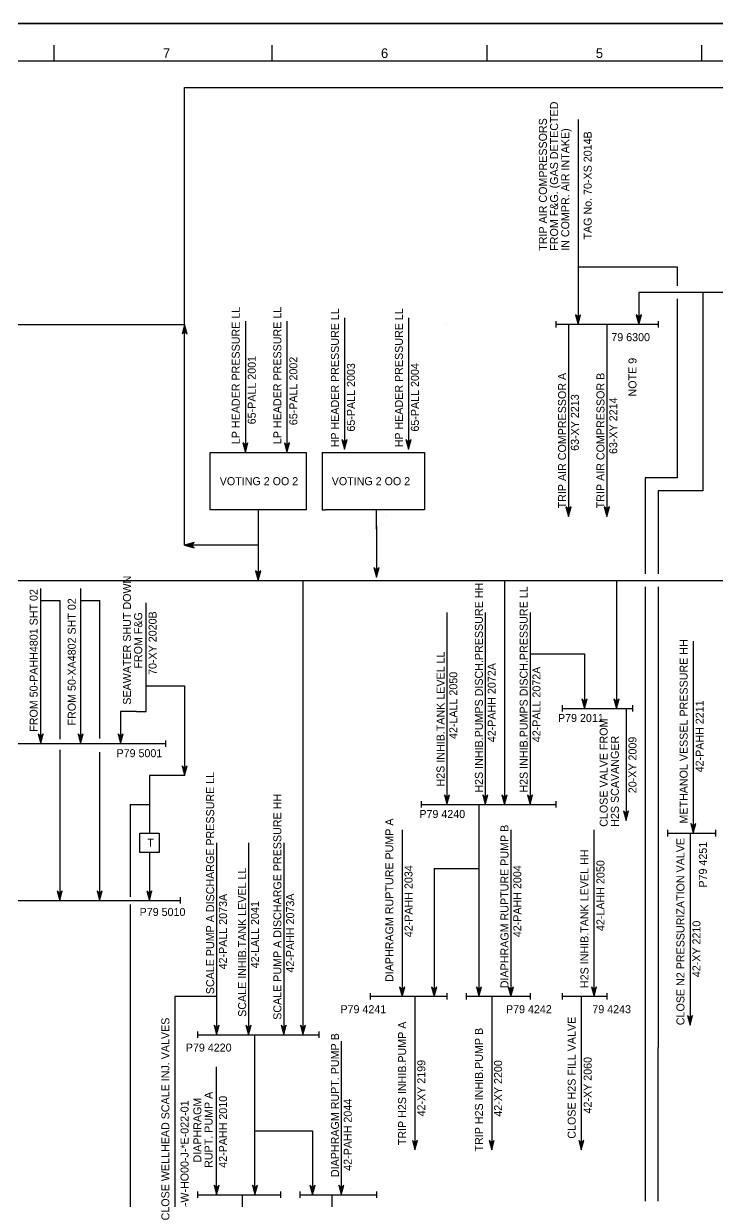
# Model space of a CAD drawing. Extents: x 0 to 841, y 0 to 594.
# Drawn here: x 341.7 to 558.6, y 225.9 to 594 of the extents above; entities that cross this region are included whole.
import ezdxf

# ---------------------------------------------------------------- set-up
doc = ezdxf.new("R2010")
doc.units = 0
for name, color, linetype in [('01-LIN-025-A', 7, 'Continuous'), ('09-LIN-050-B', 7, 'Continuous'), ('12-LIN-100-A', 7, 'Continuous'), ('34-TXT-018', 7, 'Continuous')]:
    doc.layers.add(name, color=color, linetype=linetype)

msp = doc.modelspace()

# ---------------------------------------------------------------- linework, layer by layer
at = {"layer": '01-LIN-025-A'}
for p, q in [((351.14, 587.26), (351.14, 582.23)), ((419.3, 587.26), (419.3, 582.23)), ((486.46, 587.26), (486.46, 582.23)), ((553.61, 587.26), (553.61, 582.23)), ((829.26, 582.23), (10.33, 582.23))]:
    msp.add_line(p, q, dxfattribs=at)
at = {"layer": '09-LIN-050-B'}
msp.add_lwpolyline([(0, 0), (841, 0), (841, 594), (0, 594)], close=True, dxfattribs=at)
at = {"layer": '12-LIN-100-A'}
for p, q in [((392, 500), (392, 574)), ((392, 574), (626, 574)), ((515, 564), (515, 508.04)), ((515, 518), (546, 518)), ((546, 518), (546, 512)), ((515, 508.04), (515, 500)), ((574, 510), (534, 510)), ((534, 510), (534, 502)), ((546, 508), (546, 452)), ((554, 510), (554, 510)), ((554, 510), (554, 450)), ((411, 501), (411, 460)), ((424, 501), (424, 460)), ((442, 502), (442, 461)), ((462, 502), (462, 461)), ((508, 501), (508, 499)), ((534, 502), (534, 502)), ((534, 502), (534, 500)), ((540, 501), (540, 499)), ((108, 500), (392, 500)), ((392, 431), (392, 500)), ((474, 500), (474, 500)), ((540, 500), (508, 500)), ((512, 500), (512, 440)), ((524, 500), (524, 440)), ((400, 460), (430, 460)), ((400, 459), (400, 460)), ((400, 442), (400, 459)), ((430, 460), (430, 442)), ((435, 460), (467, 460)), ((435, 460), (435, 442)), ((467, 460), (467, 443)), ((546, 452), (536, 452)), ((536, 452), (536, 422)), ((554, 450), (554, 448)), ((554, 448), (540, 448)), ((540, 448), (540, 422)), ((430, 442), (400, 442)), ((415, 442), (415, 420)), ((435, 442), (436, 442)), ((467, 442), (436, 442)), ((452, 436), (452, 442)), ((467, 443), (467, 442)), ((455, 440), (455, 440)), ((452, 437), (452, 421)), ((415, 431), (392, 431)), ((60, 420), (698, 420)), ((380, 420), (380, 420)), ((429, 420), (429, 278)), ((492, 420), (492, 350)), ((527, 420), (527, 380)), ((528, 420), (528, 420)), ((347, 417.45), (347, 369)), ((359.49, 417.45), (359.49, 369)), ((536, 418), (536, 254)), ((540, 418), (540, 274)), ((346.97, 413.72), (352.97, 413.72)), ((352.97, 413.72), (352.97, 370.41)), ((359.61, 413.72), (365.61, 413.72)), ((365.46, 413.72), (365.46, 370.63)), ((380, 379), (380, 413)), ((474, 410), (474, 350)), ((486, 410), (486, 350)), ((500, 410), (500, 350)), ((551, 401), (551, 341)), ((500, 397), (517, 397)), ((517, 397), (517, 380)), ((380, 387), (392, 387)), ((392, 387), (392, 359)), ((510, 381), (510, 379)), ((510, 380), (532, 380)), ((530, 380), (530, 345)), ((532, 381), (532, 379)), ((377, 379), (372, 379)), ((372, 379), (372, 369)), ((377, 379), (380, 379)), ((328, 369), (374, 369)), ((374, 369), (386, 369)), ((386, 370), (386, 368)), ((352.97, 367), (352.97, 320)), ((365.46, 366.35), (365.46, 320)), ((392, 359), (381.01, 359)), ((382.01, 359), (381.01, 359)), ((381.01, 359), (381.01, 341)), ((375, 350), (381.01, 350)), ((375, 350), (375, 321.1)), ((466, 351), (466, 349)), ((466, 350), (508, 350)), ((484, 350), (484, 290)), ((508, 351), (508, 349)), ((378.01, 341), (384.01, 341)), ((378.01, 335), (378.01, 341)), ((378.01, 341), (384.01, 341)), ((378.01, 335), (378.01, 341)), ((384.01, 341), (384.01, 335)), ((384.01, 341), (384.01, 335)), ((460, 342), (460, 290)), ((494, 342), (494, 290)), ((520, 290), (520, 342)), ((543, 342), (543, 340)), ((543, 341), (558, 341)), ((550, 341), (550, 281)), ((558, 342), (558, 340)), ((384.01, 335), (378.01, 335)), ((384.01, 335), (378.01, 335)), ((381.01, 335), (381.01, 320)), ((402, 338), (402, 278)), ((412, 338), (412, 278)), ((423, 338), (423, 278)), ((470, 330), (470, 290)), ((470, 330), (484, 330)), ((390.66, 321), (390.66, 319)), ((310, 320), (390.66, 320)), ((375, 318.7), (375, 216)), ((450, 291), (450, 289)), ((474, 291), (474, 289)), ((480, 291), (480, 289)), ((500, 291), (500, 289)), ((510, 291), (510, 289)), ((524, 291), (524, 289)), ((402, 290), (389, 290)), ((389, 290), (389, 207)), ((474, 290), (450, 290)), ((460, 290), (460, 290)), ((464, 290), (464, 242)), ((500, 290), (480, 290)), ((488, 290), (488, 290)), ((488, 290), (488, 242)), ((524, 290), (510, 290)), ((516, 290), (516, 242)), ((396, 279), (396, 277)), ((396, 278), (434, 278)), ((402, 278), (402, 278)), ((414, 278), (414, 278)), ((414, 228), (414, 278)), ((434, 279), (434, 277)), ((441, 276), (441, 228)), ((540, 252), (540, 274)), ((402, 228), (402, 268)), ((536, 254), (536, 230)), ((540, 226), (540, 252)), ((414, 248), (432, 248)), ((432, 248), (432, 228)), ((402, 232), (402, 232)), ((396, 229), (396, 227)), ((402, 230), (402, 230)), ((414, 230), (414, 230)), ((422, 229), (422, 227)), ((428, 229), (428, 227)), ((444, 230), (444, 230)), ((452, 229), (452, 227)), ((536, 230), (536, 226)), ((396, 228), (422, 228)), ((410, 228), (410, 180)), ((428, 228), (452, 228)), ((438, 228), (438, 180))]:
    msp.add_line(p, q, dxfattribs=at)
msp.add_lwpolyline([(0, 594), (841, 594), (841, 0), (0, 0)], close=True, dxfattribs=at)
at = {"layer": '34-TXT-018'}
for p, q in [((515, 502.2), (514.2, 503)), ((514.2, 503), (515, 500)), ((515, 502), (514.4, 502.6)), ((514.4, 502.6), (515, 500.4)), ((515, 501.8), (514.6, 502.2)), ((514.6, 502.2), (515, 500.8)), ((515, 501.6), (514.8, 501.8)), ((514.8, 501.8), (515, 501.2)), ((515, 500), (515.8, 503)), ((515.8, 503), (515, 502.2)), ((515, 500.4), (515.6, 502.6)), ((515.6, 502.6), (515, 502)), ((515, 500.8), (515.4, 502.2)), ((515.4, 502.2), (515, 501.8)), ((515, 501.2), (515.2, 501.8)), ((515.2, 501.8), (515, 501.6)), ((534, 502.2), (533.2, 503)), ((533.2, 503), (534, 500)), ((534, 502), (533.4, 502.6)), ((533.4, 502.6), (534, 500.4)), ((534, 501.8), (533.6, 502.2)), ((533.6, 502.2), (534, 500.8)), ((534, 501.6), (533.8, 501.8)), ((533.8, 501.8), (534, 501.2)), ((534, 500), (534.8, 503)), ((534.8, 503), (534, 502.2)), ((534, 500.4), (534.6, 502.6)), ((534.6, 502.6), (534, 502)), ((534, 500.8), (534.4, 502.2)), ((534.4, 502.2), (534, 501.8)), ((534, 501.2), (534.2, 501.8)), ((534.2, 501.8), (534, 501.6)), ((392, 500), (391.2, 497)), ((391.2, 497), (392, 497.8)), ((392, 499.6), (391.4, 497.4)), ((391.4, 497.4), (392, 498)), ((392, 499.2), (391.6, 497.8)), ((391.6, 497.8), (392, 498.2)), ((392, 498.8), (391.8, 498.2)), ((391.8, 498.2), (392, 498.4)), ((392.8, 497), (392, 500)), ((392.6, 497.4), (392, 499.6)), ((392.4, 497.8), (392, 499.2)), ((392.2, 498.2), (392, 498.8)), ((392, 498.4), (392.2, 498.2)), ((392, 498.2), (392.4, 497.8)), ((392, 498), (392.6, 497.4)), ((392, 497.8), (392.8, 497)), ((442, 463.2), (441.2, 464)), ((441.2, 464), (442, 461)), ((442, 461), (442.8, 464)), ((442.8, 464), (442, 463.2)), ((462, 463.2), (461.2, 464)), ((461.2, 464), (462, 461)), ((462, 461), (462.8, 464)), ((462.8, 464), (462, 463.2)), ((411, 462.2), (410.2, 463)), ((410.2, 463), (411, 460)), ((411, 462), (410.4, 462.6)), ((410.4, 462.6), (411, 460.4)), ((411, 461.8), (410.6, 462.2)), ((410.6, 462.2), (411, 460.8)), ((411, 461.6), (410.8, 461.8)), ((410.8, 461.8), (411, 461.2)), ((411, 460), (411.8, 463)), ((411.8, 463), (411, 462.2)), ((411, 460.4), (411.6, 462.6)), ((411.6, 462.6), (411, 462)), ((411, 460.8), (411.4, 462.2)), ((411.4, 462.2), (411, 461.8)), ((411, 461.2), (411.2, 461.8)), ((411.2, 461.8), (411, 461.6)), ((424, 462.2), (423.2, 463)), ((423.2, 463), (424, 460)), ((424, 462), (423.4, 462.6)), ((423.4, 462.6), (424, 460.4)), ((424, 461.8), (423.6, 462.2)), ((423.6, 462.2), (424, 460.8)), ((424, 461.6), (423.8, 461.8)), ((423.8, 461.8), (424, 461.2)), ((424, 460), (424.8, 463)), ((424.8, 463), (424, 462.2)), ((424, 460.4), (424.6, 462.6)), ((424.6, 462.6), (424, 462)), ((424, 460.8), (424.4, 462.2)), ((424.4, 462.2), (424, 461.8)), ((424, 461.2), (424.2, 461.8)), ((424.2, 461.8), (424, 461.6)), ((442, 463), (441.4, 463.6)), ((441.4, 463.6), (442, 461.4)), ((442, 462.8), (441.6, 463.2)), ((441.6, 463.2), (442, 461.8)), ((442, 462.6), (441.8, 462.8)), ((441.8, 462.8), (442, 462.2)), ((442, 461.4), (442.6, 463.6)), ((442.6, 463.6), (442, 463)), ((442, 461.8), (442.4, 463.2)), ((442.4, 463.2), (442, 462.8)), ((442, 462.2), (442.2, 462.8)), ((442.2, 462.8), (442, 462.6)), ((462, 463), (461.4, 463.6)), ((461.4, 463.6), (462, 461.4)), ((462, 462.8), (461.6, 463.2)), ((461.6, 463.2), (462, 461.8)), ((462, 462.6), (461.8, 462.8)), ((461.8, 462.8), (462, 462.2)), ((462, 461.4), (462.6, 463.6)), ((462.6, 463.6), (462, 463)), ((462, 461.8), (462.4, 463.2)), ((462.4, 463.2), (462, 462.8)), ((462, 462.2), (462.2, 462.8)), ((462.2, 462.8), (462, 462.6)), ((512, 442.2), (511.2, 443)), ((511.2, 443), (512, 440)), ((512, 442), (511.4, 442.6)), ((511.4, 442.6), (512, 440.4)), ((512, 441.8), (511.6, 442.2)), ((511.6, 442.2), (512, 440.8)), ((512, 441.6), (511.8, 441.8)), ((511.8, 441.8), (512, 441.2)), ((512, 440), (512.8, 443)), ((512.8, 443), (512, 442.2)), ((512, 440.4), (512.6, 442.6)), ((512.6, 442.6), (512, 442)), ((512, 440.8), (512.4, 442.2)), ((512.4, 442.2), (512, 441.8)), ((512, 441.2), (512.2, 441.8)), ((512.2, 441.8), (512, 441.6)), ((524, 442.2), (523.2, 443)), ((523.2, 443), (524, 440)), ((524, 442), (523.4, 442.6)), ((523.4, 442.6), (524, 440.4)), ((524, 441.8), (523.6, 442.2)), ((523.6, 442.2), (524, 440.8)), ((524, 441.6), (523.8, 441.8)), ((523.8, 441.8), (524, 441.2)), ((524, 440), (524.8, 443)), ((524.8, 443), (524, 442.2)), ((524, 440.4), (524.6, 442.6)), ((524.6, 442.6), (524, 442)), ((524, 440.8), (524.4, 442.2)), ((524.4, 442.2), (524, 441.8)), ((524, 441.2), (524.2, 441.8)), ((524.2, 441.8), (524, 441.6)), ((395, 431.8), (392, 431)), ((392, 431), (395, 430.2)), ((394.6, 431.6), (392.4, 431)), ((392.4, 431), (394.6, 430.4)), ((394.2, 431.4), (392.8, 431)), ((392.8, 431), (394.2, 430.6)), ((393.8, 431.2), (393.2, 431)), ((393.2, 431), (393.8, 430.8)), ((393.6, 431), (393.8, 431.2)), ((393.8, 430.8), (393.6, 431)), ((393.8, 431), (394.2, 431.4)), ((394.2, 430.6), (393.8, 431)), ((394, 431), (394.6, 431.6)), ((394.6, 430.4), (394, 431)), ((394.2, 431), (395, 431.8)), ((395, 430.2), (394.2, 431)), ((452, 423.2), (451.2, 424)), ((451.2, 424), (452, 421)), ((452, 423), (451.4, 423.6)), ((451.4, 423.6), (452, 421.4)), ((452, 421), (452.8, 424)), ((452.8, 424), (452, 423.2)), ((452, 421.4), (452.6, 423.6)), ((452.6, 423.6), (452, 423)), ((415, 422.2), (414.2, 423)), ((414.2, 423), (415, 420)), ((415, 422), (414.4, 422.6)), ((414.4, 422.6), (415, 420.4)), ((415, 421.8), (414.6, 422.2)), ((414.6, 422.2), (415, 420.8)), ((415, 421.6), (414.8, 421.8)), ((414.8, 421.8), (415, 421.2)), ((415, 420), (415.8, 423)), ((415.8, 423), (415, 422.2)), ((415, 420.4), (415.6, 422.6)), ((415.6, 422.6), (415, 422)), ((415, 420.8), (415.4, 422.2)), ((415.4, 422.2), (415, 421.8)), ((415, 421.2), (415.2, 421.8)), ((415.2, 421.8), (415, 421.6)), ((452, 422.8), (451.6, 423.2)), ((451.6, 423.2), (452, 421.8)), ((452, 422.6), (451.8, 422.8)), ((451.8, 422.8), (452, 422.2)), ((452, 421.8), (452.4, 423.2)), ((452.4, 423.2), (452, 422.8)), ((452, 422.2), (452.2, 422.8)), ((452.2, 422.8), (452, 422.6)), ((517, 382.2), (516.2, 383)), ((516.2, 383), (517, 380)), ((517, 380), (517.8, 383)), ((517.8, 383), (517, 382.2)), ((527, 382.2), (526.2, 383)), ((526.2, 383), (527, 380)), ((527, 380), (527.8, 383)), ((527.8, 383), (527, 382.2)), ((517, 382), (516.4, 382.6)), ((516.4, 382.6), (517, 380.4)), ((517, 381.8), (516.6, 382.2)), ((516.6, 382.2), (517, 380.8)), ((517, 381.6), (516.8, 381.8)), ((516.8, 381.8), (517, 381.2)), ((517, 380.4), (517.6, 382.6)), ((517.6, 382.6), (517, 382)), ((517, 380.8), (517.4, 382.2)), ((517.4, 382.2), (517, 381.8)), ((517, 381.2), (517.2, 381.8)), ((517.2, 381.8), (517, 381.6)), ((527, 382), (526.4, 382.6)), ((526.4, 382.6), (527, 380.4)), ((527, 381.8), (526.6, 382.2)), ((526.6, 382.2), (527, 380.8)), ((527, 381.6), (526.8, 381.8)), ((526.8, 381.8), (527, 381.2)), ((527, 380.4), (527.6, 382.6)), ((527.6, 382.6), (527, 382)), ((527, 380.8), (527.4, 382.2)), ((527.4, 382.2), (527, 381.8)), ((527, 381.2), (527.2, 381.8)), ((527.2, 381.8), (527, 381.6)), ((347.03, 371.23), (346.23, 372.03)), ((346.23, 372.03), (347.03, 369.03)), ((347.03, 369.03), (347.83, 372.03)), ((347.83, 372.03), (347.03, 371.23)), ((359.49, 371.23), (358.69, 372.03)), ((358.69, 372.03), (359.49, 369.03)), ((359.49, 369.03), (360.29, 372.03)), ((360.29, 372.03), (359.49, 371.23)), ((372, 371.2), (371.2, 372)), ((371.2, 372), (372, 369)), ((372, 369), (372.8, 372)), ((372.8, 372), (372, 371.2)), ((347.03, 371.03), (346.43, 371.63)), ((346.43, 371.63), (347.03, 369.43)), ((347.03, 370.83), (346.63, 371.23)), ((346.63, 371.23), (347.03, 369.83)), ((347.03, 370.63), (346.83, 370.83)), ((346.83, 370.83), (347.03, 370.23)), ((347.03, 369.43), (347.63, 371.63)), ((347.63, 371.63), (347.03, 371.03)), ((347.03, 369.83), (347.43, 371.23)), ((347.43, 371.23), (347.03, 370.83)), ((347.03, 370.23), (347.23, 370.83)), ((347.23, 370.83), (347.03, 370.63)), ((359.49, 371.03), (358.89, 371.63)), ((358.89, 371.63), (359.49, 369.43)), ((359.49, 370.83), (359.09, 371.23)), ((359.09, 371.23), (359.49, 369.83)), ((359.49, 370.63), (359.29, 370.83)), ((359.29, 370.83), (359.49, 370.23)), ((359.49, 369.43), (360.09, 371.63)), ((360.09, 371.63), (359.49, 371.03)), ((359.49, 369.83), (359.89, 371.23)), ((359.89, 371.23), (359.49, 370.83)), ((359.49, 370.23), (359.69, 370.83)), ((359.69, 370.83), (359.49, 370.63)), ((372, 371), (371.4, 371.6)), ((371.4, 371.6), (372, 369.4)), ((372, 370.8), (371.6, 371.2)), ((371.6, 371.2), (372, 369.8)), ((372, 370.6), (371.8, 370.8)), ((371.8, 370.8), (372, 370.2)), ((372, 369.4), (372.6, 371.6)), ((372.6, 371.6), (372, 371)), ((372, 369.8), (372.4, 371.2)), ((372.4, 371.2), (372, 370.8)), ((372, 370.2), (372.2, 370.8)), ((372.2, 370.8), (372, 370.6)), ((392, 361.2), (391.2, 362)), ((391.2, 362), (392, 359)), ((392, 361), (391.4, 361.6)), ((391.4, 361.6), (392, 359.4)), ((392, 360.8), (391.6, 361.2)), ((391.6, 361.2), (392, 359.8)), ((392, 360.6), (391.8, 360.8)), ((391.8, 360.8), (392, 360.2)), ((392, 359), (392.8, 362)), ((392.8, 362), (392, 361.2)), ((392, 359.4), (392.6, 361.6)), ((392.6, 361.6), (392, 361)), ((392, 359.8), (392.4, 361.2)), ((392.4, 361.2), (392, 360.8)), ((392, 360.2), (392.2, 360.8)), ((392.2, 360.8), (392, 360.6)), ((474, 352.2), (473.2, 353)), ((473.2, 353), (474, 350)), ((474, 352), (473.4, 352.6)), ((473.4, 352.6), (474, 350.4)), ((474, 351.8), (473.6, 352.2)), ((473.6, 352.2), (474, 350.8)), ((474, 351.6), (473.8, 351.8)), ((473.8, 351.8), (474, 351.2)), ((474, 350), (474.8, 353)), ((474.8, 353), (474, 352.2)), ((474, 350.4), (474.6, 352.6)), ((474.6, 352.6), (474, 352)), ((474, 350.8), (474.4, 352.2)), ((474.4, 352.2), (474, 351.8)), ((474, 351.2), (474.2, 351.8)), ((474.2, 351.8), (474, 351.6)), ((486, 352.2), (485.2, 353)), ((485.2, 353), (486, 350)), ((486, 352), (485.4, 352.6)), ((485.4, 352.6), (486, 350.4)), ((486, 351.8), (485.6, 352.2)), ((485.6, 352.2), (486, 350.8)), ((486, 351.6), (485.8, 351.8)), ((485.8, 351.8), (486, 351.2)), ((486, 350), (486.8, 353)), ((486.8, 353), (486, 352.2)), ((486, 350.4), (486.6, 352.6)), ((486.6, 352.6), (486, 352)), ((486, 350.8), (486.4, 352.2)), ((486.4, 352.2), (486, 351.8)), ((486, 351.2), (486.2, 351.8)), ((486.2, 351.8), (486, 351.6)), ((492, 352.2), (491.2, 353)), ((491.2, 353), (492, 350)), ((492, 352), (491.4, 352.6)), ((491.4, 352.6), (492, 350.4)), ((492, 351.8), (491.6, 352.2)), ((491.6, 352.2), (492, 350.8)), ((492, 351.6), (491.8, 351.8)), ((491.8, 351.8), (492, 351.2)), ((492, 350), (492.8, 353)), ((492.8, 353), (492, 352.2)), ((492, 350.4), (492.6, 352.6)), ((492.6, 352.6), (492, 352)), ((492, 350.8), (492.4, 352.2)), ((492.4, 352.2), (492, 351.8)), ((492, 351.2), (492.2, 351.8)), ((492.2, 351.8), (492, 351.6)), ((500, 352.2), (499.2, 353)), ((499.2, 353), (500, 350)), ((500, 352), (499.4, 352.6)), ((499.4, 352.6), (500, 350.4)), ((500, 351.8), (499.6, 352.2)), ((499.6, 352.2), (500, 350.8)), ((500, 351.6), (499.8, 351.8)), ((499.8, 351.8), (500, 351.2)), ((500, 350), (500.8, 353)), ((500.8, 353), (500, 352.2)), ((500, 350.4), (500.6, 352.6)), ((500.6, 352.6), (500, 352)), ((500, 350.8), (500.4, 352.2)), ((500.4, 352.2), (500, 351.8)), ((500, 351.2), (500.2, 351.8)), ((500.2, 351.8), (500, 351.6)), ((530, 347.2), (529.2, 348)), ((529.2, 348), (530, 345)), ((530, 347), (529.4, 347.6)), ((529.4, 347.6), (530, 345.4)), ((530, 346.8), (529.6, 347.2)), ((529.6, 347.2), (530, 345.8)), ((530, 346.6), (529.8, 346.8)), ((529.8, 346.8), (530, 346.2)), ((530, 345), (530.8, 348)), ((530.8, 348), (530, 347.2)), ((530, 345.4), (530.6, 347.6)), ((530.6, 347.6), (530, 347)), ((530, 345.8), (530.4, 347.2)), ((530.4, 347.2), (530, 346.8)), ((530, 346.2), (530.2, 346.8)), ((530.2, 346.8), (530, 346.6)), ((551, 343.2), (550.2, 344)), ((550.2, 344), (551, 341)), ((551, 343), (550.4, 343.6)), ((550.4, 343.6), (551, 341.4)), ((551, 342.8), (550.6, 343.2)), ((550.6, 343.2), (551, 341.8)), ((551, 342.6), (550.8, 342.8)), ((550.8, 342.8), (551, 342.2)), ((551, 341), (551.8, 344)), ((551.8, 344), (551, 343.2)), ((551, 341.4), (551.6, 343.6)), ((551.6, 343.6), (551, 343)), ((551, 341.8), (551.4, 343.2)), ((551.4, 343.2), (551, 342.8)), ((551, 342.2), (551.2, 342.8)), ((551.2, 342.8), (551, 342.6)), ((352.97, 322.2), (352.17, 323)), ((352.17, 323), (352.97, 320)), ((352.97, 322), (352.37, 322.6)), ((352.37, 322.6), (352.97, 320.4)), ((352.97, 321.8), (352.57, 322.2)), ((352.57, 322.2), (352.97, 320.8)), ((352.97, 321.6), (352.77, 321.8)), ((352.77, 321.8), (352.97, 321.2)), ((352.97, 320), (353.77, 323)), ((353.77, 323), (352.97, 322.2)), ((352.97, 320.4), (353.57, 322.6)), ((353.57, 322.6), (352.97, 322)), ((352.97, 320.8), (353.37, 322.2)), ((353.37, 322.2), (352.97, 321.8)), ((352.97, 321.2), (353.17, 321.8)), ((353.17, 321.8), (352.97, 321.6)), ((365.46, 322.2), (364.66, 323)), ((364.66, 323), (365.46, 320)), ((365.46, 322), (364.86, 322.6)), ((364.86, 322.6), (365.46, 320.4)), ((365.46, 321.8), (365.06, 322.2)), ((365.06, 322.2), (365.46, 320.8)), ((365.46, 321.6), (365.26, 321.8)), ((365.26, 321.8), (365.46, 321.2)), ((365.46, 320), (366.26, 323)), ((366.26, 323), (365.46, 322.2)), ((365.46, 320.4), (366.06, 322.6)), ((366.06, 322.6), (365.46, 322)), ((365.46, 320.8), (365.86, 322.2)), ((365.86, 322.2), (365.46, 321.8)), ((365.46, 321.2), (365.66, 321.8)), ((365.66, 321.8), (365.46, 321.6)), ((381.01, 322.2), (380.21, 323)), ((380.21, 323), (381.01, 320)), ((381.01, 322), (380.41, 322.6)), ((380.41, 322.6), (381.01, 320.4)), ((381.01, 321.8), (380.61, 322.2)), ((380.61, 322.2), (381.01, 320.8)), ((381.01, 321.6), (380.81, 321.8)), ((380.81, 321.8), (381.01, 321.2)), ((381.01, 320), (381.81, 323)), ((381.81, 323), (381.01, 322.2)), ((381.01, 320.4), (381.61, 322.6)), ((381.61, 322.6), (381.01, 322)), ((381.01, 320.8), (381.41, 322.2)), ((381.41, 322.2), (381.01, 321.8)), ((381.01, 321.2), (381.21, 321.8)), ((381.21, 321.8), (381.01, 321.6)), ((460, 292.2), (459.2, 293)), ((459.2, 293), (460, 290)), ((460, 292), (459.4, 292.6)), ((459.4, 292.6), (460, 290.4)), ((460, 291.8), (459.6, 292.2)), ((459.6, 292.2), (460, 290.8)), ((460, 291.6), (459.8, 291.8)), ((459.8, 291.8), (460, 291.2)), ((460, 290), (460.8, 293)), ((460.8, 293), (460, 292.2)), ((460, 290.4), (460.6, 292.6)), ((460.6, 292.6), (460, 292)), ((460, 290.8), (460.4, 292.2)), ((460.4, 292.2), (460, 291.8)), ((460, 291.2), (460.2, 291.8)), ((460.2, 291.8), (460, 291.6)), ((470, 292.2), (469.2, 293)), ((469.2, 293), (470, 290)), ((470, 292), (469.4, 292.6)), ((469.4, 292.6), (470, 290.4)), ((470, 291.8), (469.6, 292.2)), ((469.6, 292.2), (470, 290.8)), ((470, 291.6), (469.8, 291.8)), ((469.8, 291.8), (470, 291.2)), ((470, 290), (470.8, 293)), ((470.8, 293), (470, 292.2)), ((470, 290.4), (470.6, 292.6)), ((470.6, 292.6), (470, 292)), ((470, 290.8), (470.4, 292.2)), ((470.4, 292.2), (470, 291.8)), ((470, 291.2), (470.2, 291.8)), ((470.2, 291.8), (470, 291.6)), ((484, 292.2), (483.2, 293)), ((483.2, 293), (484, 290)), ((484, 292), (483.4, 292.6)), ((483.4, 292.6), (484, 290.4)), ((484, 291.8), (483.6, 292.2)), ((483.6, 292.2), (484, 290.8)), ((484, 291.6), (483.8, 291.8)), ((483.8, 291.8), (484, 291.2)), ((484, 290), (484.8, 293)), ((484.8, 293), (484, 292.2)), ((484, 290.4), (484.6, 292.6)), ((484.6, 292.6), (484, 292)), ((484, 290.8), (484.4, 292.2)), ((484.4, 292.2), (484, 291.8)), ((484, 291.2), (484.2, 291.8)), ((484.2, 291.8), (484, 291.6)), ((494, 292.2), (493.2, 293)), ((493.2, 293), (494, 290)), ((494, 292), (493.4, 292.6)), ((493.4, 292.6), (494, 290.4)), ((494, 291.8), (493.6, 292.2)), ((493.6, 292.2), (494, 290.8)), ((494, 291.6), (493.8, 291.8)), ((493.8, 291.8), (494, 291.2)), ((494, 290), (494.8, 293)), ((494.8, 293), (494, 292.2)), ((494, 290.4), (494.6, 292.6)), ((494.6, 292.6), (494, 292)), ((494, 290.8), (494.4, 292.2)), ((494.4, 292.2), (494, 291.8)), ((494, 291.2), (494.2, 291.8)), ((494.2, 291.8), (494, 291.6)), ((520, 292.2), (519.2, 293)), ((519.2, 293), (520, 290)), ((520, 292), (519.4, 292.6)), ((519.4, 292.6), (520, 290.4)), ((520, 291.8), (519.6, 292.2)), ((519.6, 292.2), (520, 290.8)), ((520, 291.6), (519.8, 291.8)), ((519.8, 291.8), (520, 291.2)), ((520, 290), (520.8, 293)), ((520.8, 293), (520, 292.2)), ((520, 290.4), (520.6, 292.6)), ((520.6, 292.6), (520, 292)), ((520, 290.8), (520.4, 292.2)), ((520.4, 292.2), (520, 291.8)), ((520, 291.2), (520.2, 291.8)), ((520.2, 291.8), (520, 291.6)), ((550, 283.2), (549.2, 284)), ((549.2, 284), (550, 281)), ((550, 283), (549.4, 283.6)), ((549.4, 283.6), (550, 281.4)), ((550, 281), (550.8, 284)), ((550.8, 284), (550, 283.2)), ((550, 281.4), (550.6, 283.6)), ((550.6, 283.6), (550, 283)), ((402, 280.2), (401.2, 281)), ((401.2, 281), (402, 278)), ((402, 280), (401.4, 280.6)), ((401.4, 280.6), (402, 278.4)), ((402, 279.8), (401.6, 280.2)), ((401.6, 280.2), (402, 278.8)), ((402, 279.6), (401.8, 279.8)), ((401.8, 279.8), (402, 279.2)), ((402, 278), (402.8, 281)), ((402.8, 281), (402, 280.2)), ((402, 278.4), (402.6, 280.6)), ((402.6, 280.6), (402, 280)), ((402, 278.8), (402.4, 280.2)), ((402.4, 280.2), (402, 279.8)), ((402, 279.2), (402.2, 279.8)), ((402.2, 279.8), (402, 279.6)), ((412, 280.2), (411.2, 281)), ((411.2, 281), (412, 278)), ((412, 280), (411.4, 280.6)), ((411.4, 280.6), (412, 278.4)), ((412, 279.8), (411.6, 280.2)), ((411.6, 280.2), (412, 278.8)), ((412, 279.6), (411.8, 279.8)), ((411.8, 279.8), (412, 279.2)), ((412, 278), (412.8, 281)), ((412.8, 281), (412, 280.2)), ((412, 278.4), (412.6, 280.6)), ((412.6, 280.6), (412, 280)), ((412, 278.8), (412.4, 280.2)), ((412.4, 280.2), (412, 279.8)), ((412, 279.2), (412.2, 279.8)), ((412.2, 279.8), (412, 279.6)), ((423, 280.2), (422.2, 281)), ((422.2, 281), (423, 278)), ((423, 280), (422.4, 280.6)), ((422.4, 280.6), (423, 278.4)), ((423, 279.8), (422.6, 280.2)), ((422.6, 280.2), (423, 278.8)), ((423, 279.6), (422.8, 279.8)), ((422.8, 279.8), (423, 279.2)), ((423, 278), (423.8, 281)), ((423.8, 281), (423, 280.2)), ((423, 278.4), (423.6, 280.6)), ((423.6, 280.6), (423, 280)), ((423, 278.8), (423.4, 280.2)), ((423.4, 280.2), (423, 279.8)), ((423, 279.2), (423.2, 279.8)), ((423.2, 279.8), (423, 279.6)), ((429, 280.2), (428.2, 281)), ((428.2, 281), (429, 278)), ((429, 280), (428.4, 280.6)), ((428.4, 280.6), (429, 278.4)), ((429, 279.8), (428.6, 280.2)), ((428.6, 280.2), (429, 278.8)), ((429, 279.6), (428.8, 279.8)), ((428.8, 279.8), (429, 279.2)), ((429, 278), (429.8, 281)), ((429.8, 281), (429, 280.2)), ((429, 278.4), (429.6, 280.6)), ((429.6, 280.6), (429, 280)), ((429, 278.8), (429.4, 280.2)), ((429.4, 280.2), (429, 279.8)), ((429, 279.2), (429.2, 279.8)), ((429.2, 279.8), (429, 279.6)), ((550, 282.8), (549.6, 283.2)), ((549.6, 283.2), (550, 281.8)), ((550, 282.6), (549.8, 282.8)), ((549.8, 282.8), (550, 282.2)), ((550, 281.8), (550.4, 283.2)), ((550.4, 283.2), (550, 282.8)), ((550, 282.2), (550.2, 282.8)), ((550.2, 282.8), (550, 282.6)), ((464, 244.2), (463.2, 245)), ((463.2, 245), (464, 242)), ((464, 244), (463.4, 244.6)), ((463.4, 244.6), (464, 242.4)), ((464, 243.8), (463.6, 244.2)), ((463.6, 244.2), (464, 242.8)), ((464, 243.6), (463.8, 243.8)), ((463.8, 243.8), (464, 243.2)), ((464, 242), (464.8, 245)), ((464.8, 245), (464, 244.2)), ((464, 242.4), (464.6, 244.6)), ((464.6, 244.6), (464, 244)), ((464, 242.8), (464.4, 244.2)), ((464.4, 244.2), (464, 243.8)), ((464, 243.2), (464.2, 243.8)), ((464.2, 243.8), (464, 243.6)), ((488, 244.2), (487.2, 245)), ((487.2, 245), (488, 242)), ((488, 244), (487.4, 244.6)), ((487.4, 244.6), (488, 242.4)), ((488, 243.8), (487.6, 244.2)), ((487.6, 244.2), (488, 242.8)), ((488, 243.6), (487.8, 243.8)), ((487.8, 243.8), (488, 243.2)), ((488, 242), (488.8, 245)), ((488.8, 245), (488, 244.2)), ((488, 242.4), (488.6, 244.6)), ((488.6, 244.6), (488, 244)), ((488, 242.8), (488.4, 244.2)), ((488.4, 244.2), (488, 243.8)), ((488, 243.2), (488.2, 243.8)), ((488.2, 243.8), (488, 243.6)), ((516, 244.2), (515.2, 245)), ((515.2, 245), (516, 242)), ((516, 244), (515.4, 244.6)), ((515.4, 244.6), (516, 242.4)), ((516, 243.8), (515.6, 244.2)), ((515.6, 244.2), (516, 242.8)), ((516, 243.6), (515.8, 243.8)), ((515.8, 243.8), (516, 243.2)), ((516, 242), (516.8, 245)), ((516.8, 245), (516, 244.2)), ((516, 242.4), (516.6, 244.6)), ((516.6, 244.6), (516, 244)), ((516, 242.8), (516.4, 244.2)), ((516.4, 244.2), (516, 243.8)), ((516, 243.2), (516.2, 243.8)), ((516.2, 243.8), (516, 243.6)), ((402, 230.2), (401.2, 231)), ((401.2, 231), (402, 228)), ((402, 230), (401.4, 230.6)), ((401.4, 230.6), (402, 228.4)), ((402, 229.8), (401.6, 230.2)), ((401.6, 230.2), (402, 228.8)), ((402, 229.6), (401.8, 229.8)), ((401.8, 229.8), (402, 229.2)), ((402, 228), (402.8, 231)), ((402.8, 231), (402, 230.2)), ((402, 228.4), (402.6, 230.6)), ((402.6, 230.6), (402, 230)), ((402, 228.8), (402.4, 230.2)), ((402.4, 230.2), (402, 229.8)), ((402, 229.2), (402.2, 229.8)), ((402.2, 229.8), (402, 229.6)), ((414, 230.2), (413.2, 231)), ((413.2, 231), (414, 228)), ((414, 230), (413.4, 230.6)), ((413.4, 230.6), (414, 228.4)), ((414, 229.8), (413.6, 230.2)), ((413.6, 230.2), (414, 228.8)), ((414, 229.6), (413.8, 229.8)), ((413.8, 229.8), (414, 229.2)), ((414, 228), (414.8, 231)), ((414.8, 231), (414, 230.2)), ((414, 228.4), (414.6, 230.6)), ((414.6, 230.6), (414, 230)), ((414, 228.8), (414.4, 230.2)), ((414.4, 230.2), (414, 229.8)), ((414, 229.2), (414.2, 229.8)), ((414.2, 229.8), (414, 229.6)), ((432, 230.2), (431.2, 231)), ((431.2, 231), (432, 228)), ((432, 230), (431.4, 230.6)), ((431.4, 230.6), (432, 228.4)), ((432, 229.8), (431.6, 230.2)), ((431.6, 230.2), (432, 228.8)), ((432, 229.6), (431.8, 229.8)), ((431.8, 229.8), (432, 229.2)), ((432, 228), (432.8, 231)), ((432.8, 231), (432, 230.2)), ((432, 228.4), (432.6, 230.6)), ((432.6, 230.6), (432, 230)), ((432, 228.8), (432.4, 230.2)), ((432.4, 230.2), (432, 229.8)), ((432, 229.2), (432.2, 229.8)), ((432.2, 229.8), (432, 229.6)), ((441, 230.2), (440.2, 231)), ((440.2, 231), (441, 228)), ((441, 230), (440.4, 230.6)), ((440.4, 230.6), (441, 228.4)), ((441, 229.8), (440.6, 230.2)), ((440.6, 230.2), (441, 228.8)), ((441, 229.6), (440.8, 229.8)), ((440.8, 229.8), (441, 229.2)), ((441, 228), (441.8, 231)), ((441.8, 231), (441, 230.2)), ((441, 228.4), (441.6, 230.6)), ((441.6, 230.6), (441, 230)), ((441, 228.8), (441.4, 230.2)), ((441.4, 230.2), (441, 229.8)), ((441, 229.2), (441.2, 229.8)), ((441.2, 229.8), (441, 229.6))]:
    msp.add_line(p, q, dxfattribs=at)

# ---------------------------------------------------------------- texts
at = {"layer": '01-LIN-025-A'}
for s, p in [('7', (385.24, 583.23)), ('6', (453.4, 583.23)), ('5', (520.56, 583.23))]:
    msp.add_text(s, height=3.02, dxfattribs=at).set_placement(p)
at = {"layer": '12-LIN-100-A'}
for s, p in [('FROM F&G. (GAS DETECTED ', (508.75, 523)), ('TRIP AIR COMPRESSORS', (505.25, 523)), ('IN COMPR. AIR INTAKE)', (512.25, 523)), ('TAG No. 70-XS 2014B', (519.25, 526.51)), ('LP HEADER PRESSURE LL', (409.25, 462.57)), ('LP HEADER PRESSURE LL', (422.25, 462.57)), ('HP HEADER PRESSURE LL', (440.25, 461.57)), ('HP HEADER PRESSURE LL', (460.25, 461.57)), ('65-PALL 2001', (414.25, 468.76)), ('65-PALL 2002', (427.25, 468.5)), ('65-PALL 2003', (445.25, 466.5)), ('65-PALL 2004', (465.25, 466.5)), ('NOTE 9', (533.25, 477.46)), ('TRIP AIR COMPRESSOR A', (511.25, 442.49)), ('TRIP AIR COMPRESSOR B', (523.25, 442.53)), ('63-XY 2213', (515.25, 460.49)), ('63-XY 2214', (527.25, 459.49)), ('SEAWATER SHUT DOWN ', (375.25, 381.15)), ('FROM 50-PAHH4801 SHT 02', (346.07, 372.68)), ('H2S INHIB.PUMPS DISCH.PRESSURE HH', (485.25, 353.67)), ('H2S INHIB.PUMPS DISCH.PRESSURE LL', (499.25, 353.67)), ('FROM 50-XA4802 SHT 02', (357.98, 374.66)), ('FROM F&G', (378.75, 392.43)), ('70-XY 2020B', (383.25, 390.45)), ('METHANOL VESSEL PRESSURE HH', (549.25, 344)), ('H2S INHIB.TANK LEVEL LL', (473.25, 355.59)), ('42-PAHH 2072A', (489.25, 369.43)), ('42-LALL 2050', (477.25, 370.43)), ('42-PALL 2072A', (503.25, 369.43)), ('42-PAHH 2211', (554.25, 360)), ('CLOSE VALVE FROM ', (524.25, 343)), ('H2S SCAVANGER', (527.75, 343)), ('20-XY 2009', (533.25, 353.49)), ('SCALE PUMP A DISCHARGE PRESSURE LL', (401.25, 290.68)), ('SCALE PUMP A DISCHARGE PRESSURE HH', (422.25, 282.68)), ('DIAPHRAGM RUPTURE PUMP A', (457.25, 294.51)), ('DIAPHRAGM RUPTURE PUMP B', (493.25, 292.55)), ('CLOSE N2 PRESSURIZATION VALVE', (548.25, 281)), ('H2S INHIB.TANK LEVEL HH', (518.25, 292.59)), ('P79 4251', (555.25, 324)), ('42-LAHH 2050', (523.25, 310.43)), ('SCALE INHIB.TANK LEVEL LL', (411.25, 283.61)), ('42-PAHH 2034', (463.25, 308.5)), ('42-PAHH 2004', (497.25, 308.5)), ('42-PALL 2073A', (405.25, 298.43)), ('42-PAHH 2073A', (426.25, 297.43)), ('42-LALL 2041', (415.25, 298.76)), ('42-XY 2210', (553.25, 296)), ('CLOSE H2S FILL VALVE', (514.25, 245.53)), ('CLOSE WELLHEAD SCALE INJ. VALVES', (387.25, 220)), ('TRIP H2S INHIB.PUMP A', (461.25, 243.49)), ('TRIP H2S INHIB.PUMP B', (485.25, 241.53)), ('DIAPHRAGM RUPT. PUMP B', (440.25, 233.54)), ('42-XY 2199', (467.25, 252.49)), ('42-XY 2200', (491.25, 252.41)), ('42-XY 2060', (519.25, 253.41)), ('DIAPHRAGM ', (397.25, 238.08)), ('RUPT. PUMP A', (400.75, 236.42)), ('42-PAHH 2010', (405.25, 236.43)), ('42-PAHH 2044', (444.25, 235.5)), ('REF. DWG. : C025-W-HO00-J-*E-022-01', (393.25, 196))]:
    msp.add_text(s, height=2.5, rotation=90, dxfattribs=at).set_placement(p)
for s, p in [('79 6300', (525.39, 494.75)), ('VOTING 2 OO 2', (403, 449.75)), ('VOTING 2 OO 2', (438, 449.75)), ('P79 2011', (508.72, 375.75)), ('P79 5001', (370.72, 364.75)), ('P79 4240', (465.39, 345.75)), ('T', (380.34, 336.75)), ('T', (380.34, 336.75)), ('P79 5010', (377.95, 315.14)), ('P79 4241', (440.72, 284.75)), ('P79 4242', (492.47, 284.75)), ('79 4243', (519.46, 284.75)), ('P79 4220', (392.39, 272.75))]:
    msp.add_text(s, height=2.5, dxfattribs=at).set_placement(p)

doc.saveas('drawing.dxf')
